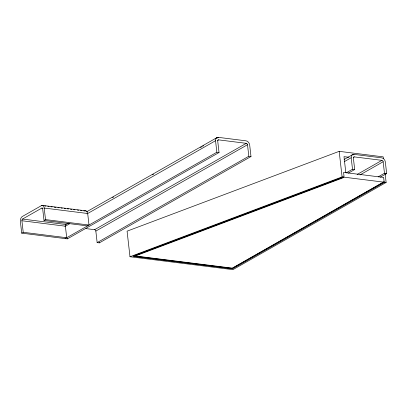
<?xml version="1.0" encoding="UTF-8"?>
<svg xmlns="http://www.w3.org/2000/svg" width="407" height="407" viewBox="0 0 407 407"><rect width="100%" height="100%" fill="white"/><g stroke="black" fill="none" stroke-linecap="round" stroke-linejoin="round"><path stroke-width="0.61" d="M42.76 205.744L41.499 205.586L22.237 216.555A3.999 2.279 -82.9 0 0 20.391 221.612L21.703 233.145L67.364 238.873L219.032 152.523L217.714 140.99A1.333 1.007 60.3 0 1 218.661 139.871L246.276 143.335A1.333 1.007 60.3 0 1 247.507 144.724L248.819 156.263L97.151 242.613L95.838 231.074A1.333 1.007 60.3 0 0 94.607 229.685L85.979 228.602M21.703 233.145L23.219 232.285L21.907 220.747A1.333 0.758 -82.9 0 1 22.522 219.063L41.784 208.094L43.045 208.252M41.784 208.094A1.333 0.758 -82.9 0 1 42.684 208.918L44.002 220.452L45.518 219.592L89.001 225.046L87.688 213.507A3.999 2.279 -82.9 0 0 84.987 211.04L83.725 210.882M86.421 211.935L217.206 137.474M112.525 197.629L113.578 197.029M152.549 174.842L153.602 174.242M200.468 147.558L201.521 146.958M202.579 146.357L203.632 145.757M216.794 138.263L218.376 137.363L245.991 140.827A3.999 3.022 60.3 0 1 249.679 144.999L250.992 156.532L99.328 242.882L97.151 242.613M22.522 219.063L66.01 224.516L68.417 223.143M64.932 226.465L69.668 223.769M87.047 213.873L215.542 140.715A3.999 3.022 60.3 0 1 218.376 137.363M217.608 140.471L218.661 139.871M219.032 152.523L216.855 152.254L65.191 238.604L65.11 237.881M94.607 229.685L246.276 143.335M95.838 231.074L247.507 144.724M344.068 159.498L352.859 154.492M352.981 154.981L354.034 154.38L381.644 157.845A3.999 3.022 60.3 0 1 385.337 162.017L386.65 173.55L380.331 177.147M344.353 161.63L351.2 157.733A3.999 3.022 60.3 0 1 354.034 154.38M353.266 157.489L354.319 156.888L381.929 160.353A1.333 1.007 60.3 0 1 383.16 161.742L384.478 173.275L378.154 176.877M346.194 172.868L352.513 169.266L354.685 169.541L353.373 158.002A1.333 1.007 60.3 0 1 354.319 156.888M348.367 173.138L354.685 169.541M357.178 174.445L381.929 160.353M359.992 174.934L383.16 161.742M383.74 182.148L232.224 268.406L134.778 256.186L344.566 177.233L383.74 182.148A0.534 0.402 60.3 0 0 384.116 181.7L383.633 177.437L343.574 172.41L344.057 176.674L133.852 255.784L232.3 268.137L384.116 181.7A0.534 0.402 60.3 0 0 384.61 182.255L386.131 182.448L385.134 173.713M384.61 182.255L232.489 268.864L133.038 256.39L343.666 177.121L342.089 176.923L129.991 256.746L127.076 231.166L339.179 151.343L383.216 156.863L383.43 158.735M386.131 182.448L232.946 269.658L129.991 256.746M348.997 157.27L343.996 156.644L345.823 172.695M248.819 156.263L250.992 156.532M384.478 173.275L386.65 173.55M42.364 205.372L85.852 210.831M44.648 205.983L45.91 206.14M47.802 206.38L49.059 206.537M50.951 206.771L52.213 206.929M54.1 207.168L55.993 207.407M57.886 207.641L59.142 207.799M61.035 208.038L62.296 208.196M64.189 208.435L65.446 208.593M67.338 208.827L68.6 208.984M70.487 209.223L71.749 209.381M73.642 209.62L74.898 209.778M77.422 210.093L78.683 210.251M80.571 210.49L81.832 210.648M41.499 205.586A3.999 2.279 -82.9 0 1 44.2 208.053L87.688 213.507M44.002 220.452L87.485 225.905L87.403 225.188M21.907 220.747L65.395 226.2L66.707 237.739L23.219 232.285M351.2 157.733L352.513 169.266M339.179 151.343L342.089 176.923M215.542 140.715L216.855 152.254M99.247 242.16L99.328 242.882M67.282 238.151L67.364 238.873M44.2 208.053L45.518 219.592M65.395 226.2A1.333 0.758 -82.9 0 1 66.01 224.516"/></g></svg>
